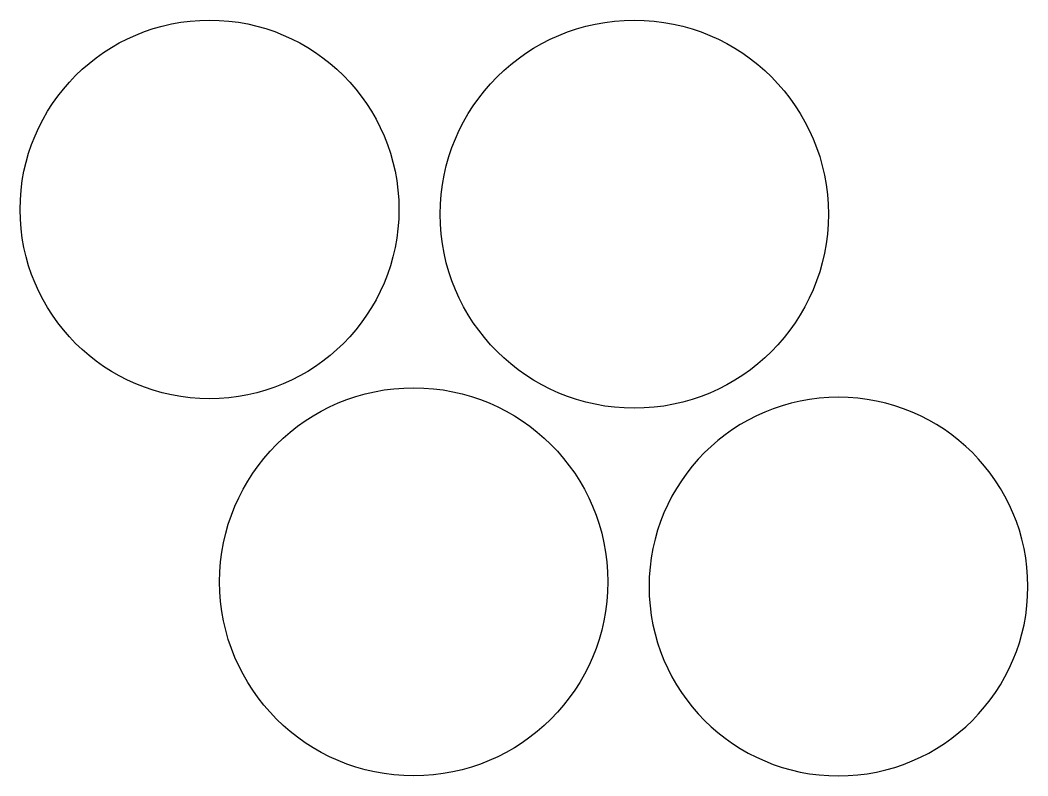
# Model space of a CAD drawing. Header units: millimetres. Extents: x 1.4 to 75.9, y 1.6 to 57.5.
import ezdxf

# ---------------------------------------------------------------- set-up
doc = ezdxf.new("R2010")
doc.units = ezdxf.units.MM
doc.layers.add('Default', color=18, linetype='Continuous', true_color=0x000000)

msp = doc.modelspace()

# ---------------------------------------------------------------- linework, layer by layer
at = {"layer": 'Default'}
for centre, radius in [((15.399, 43.526), 14), ((46.796, 43.176), 14.35), ((30.49, 15.992), 14.35)]:
    msp.add_circle(centre, radius, dxfattribs=at)
at = {"layer": 'Default', "extrusion": (0, 0, -1)}
msp.add_circle((-61.887, 15.642), 14, dxfattribs=at)

doc.saveas('drawing.dxf')
